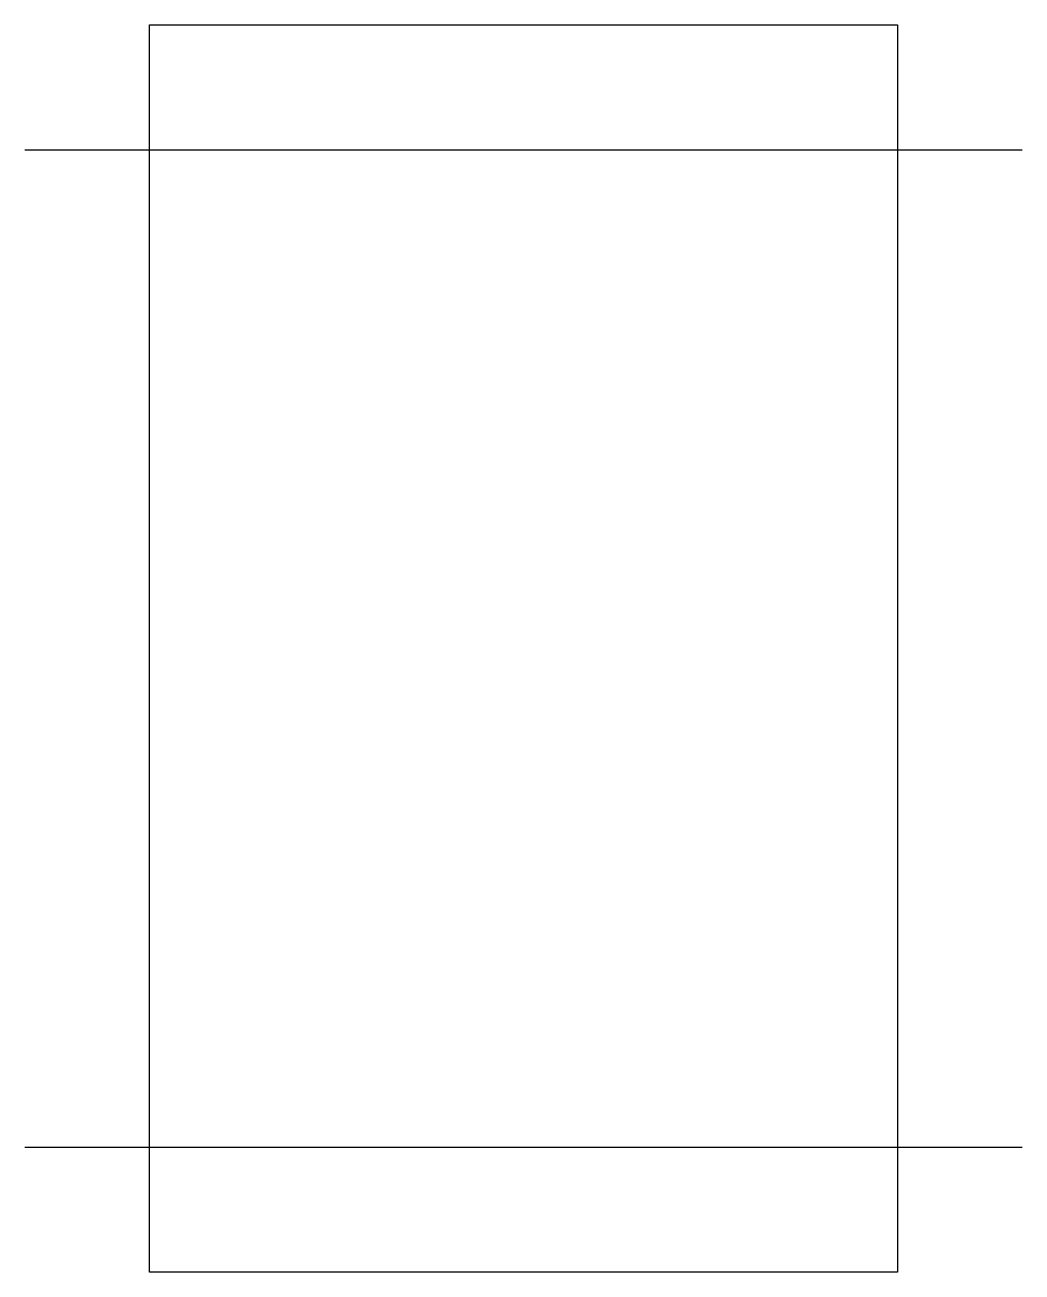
# Model space of a CAD drawing. Extents: x 2.8 to 13.4, y -2.8 to 10.5.
import ezdxf

# ---------------------------------------------------------------- set-up
doc = ezdxf.new("R2010")
doc.units = 0
doc.layers.add('DEFAULT_255_2_778', color=255, linetype='CONTINUOUS')

msp = doc.modelspace()

# ---------------------------------------------------------------- linework, layer by layer
at = {"layer": 'DEFAULT_255_2_778'}
for p, q in [((4.101, 10.451), (12.039, 10.451)), ((4.101, -2.778), (4.101, 10.451)), ((12.039, 10.451), (12.039, -2.778)), ((2.778, 9.128), (13.361, 9.128)), ((2.778, -1.455), (13.361, -1.455)), ((12.039, -2.778), (4.101, -2.778))]:
    msp.add_line(p, q, dxfattribs=at)

doc.saveas('drawing.dxf')
